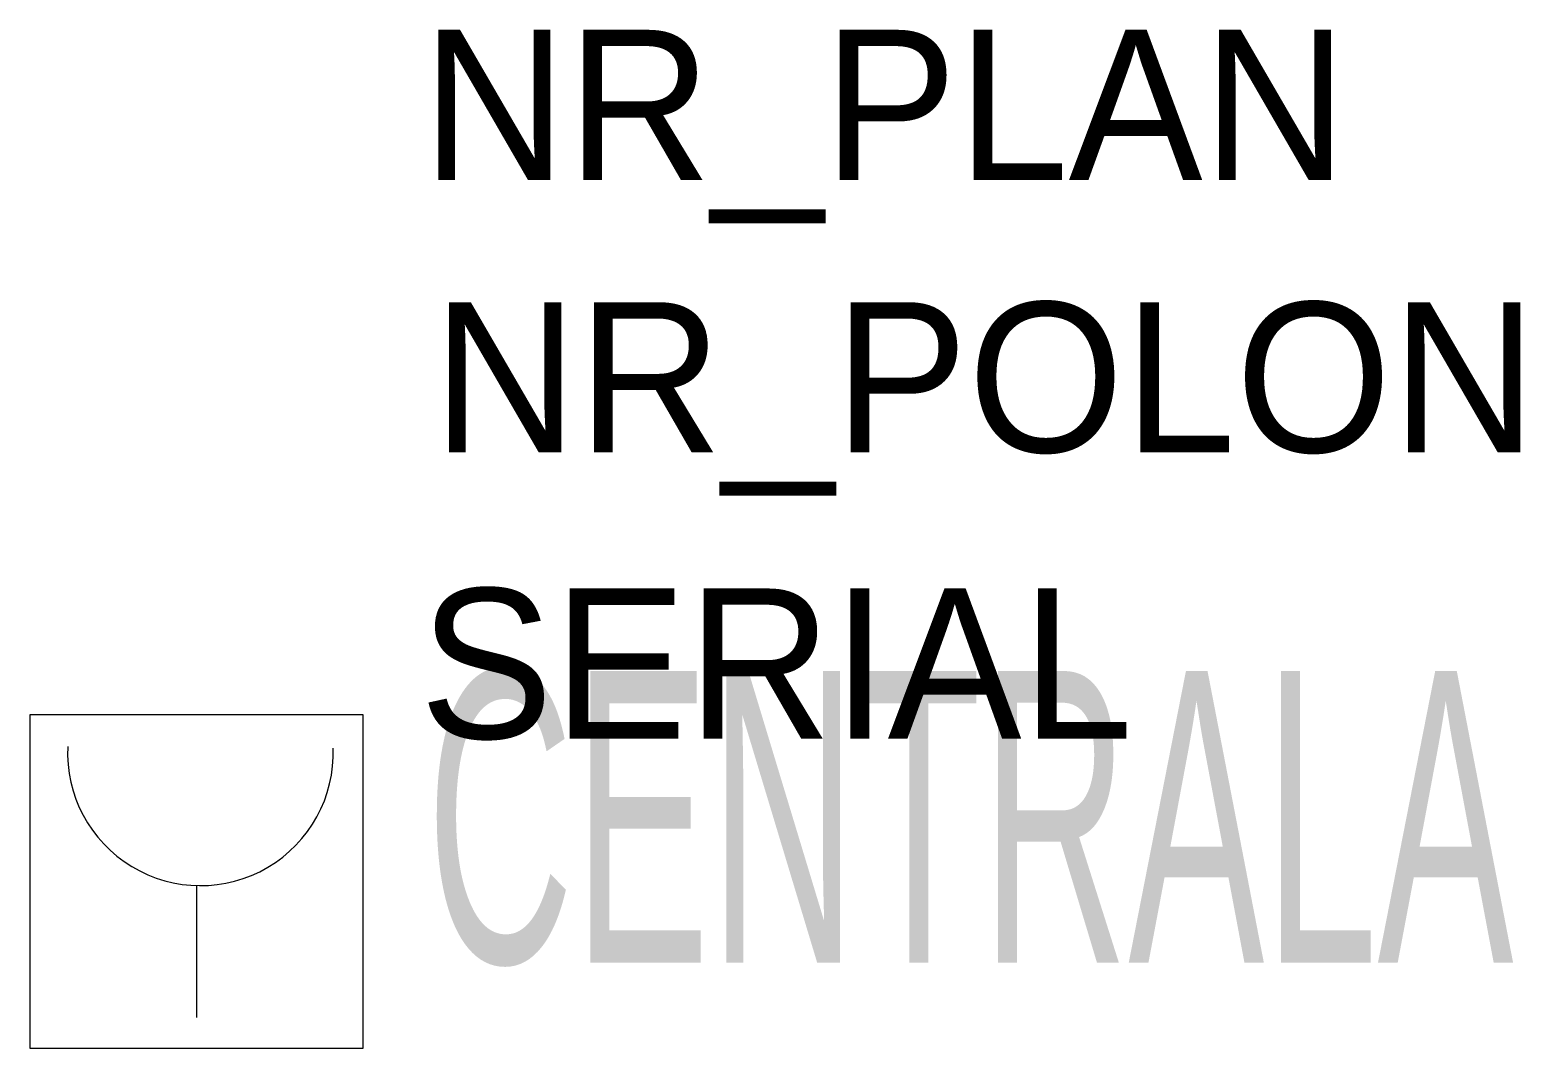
# Model space of a CAD drawing. Header units: millimetres. Extents: x 0 to 1788, y -2 to 1220.
import ezdxf

# ---------------------------------------------------------------- set-up
doc = ezdxf.new("R2010")
doc.units = ezdxf.units.MM
doc.header["$LTSCALE"] = 0.25
doc.layers.get('0').update_dxf_attribs({"color": 252})
doc.styles.add('Opisest3', font='arial.ttf', dxfattribs={"width": 0.5})
doc.styles.get("Standard").update_dxf_attribs({"font": 'PM_SMPLX.shx'})

msp = doc.modelspace()

# ---------------------------------------------------------------- linework, layer by layer
msp.add_line((199.8, 193.6), (199.8, 35.5))
msp.add_lwpolyline([(-0.2, -1.5), (399.8, -1.5), (399.8, 398.5), (-0.2, 398.5)], close=True)
msp.add_arc((204.5, 352.9), 159.4, 177.2727, 2.0078)

# ---------------------------------------------------------------- texts
for tag, p, flags in [('NR_PLAN', (470.1, 1040.2), 8), ('NR_POLON', (483, 713.4), 9), ('SERIAL', (467.1, 370), 9)]:
    msp.add_attdef(tag, p, 'xx', height=180, dxfattribs=dict(flags=flags))
at = {"style": 'Opisest3', "width": 0.5, "flags": 9}
msp.add_attdef('CENTRALA', (475.6, 101), 'xx', height=350, dxfattribs=at)

doc.saveas('drawing.dxf')
